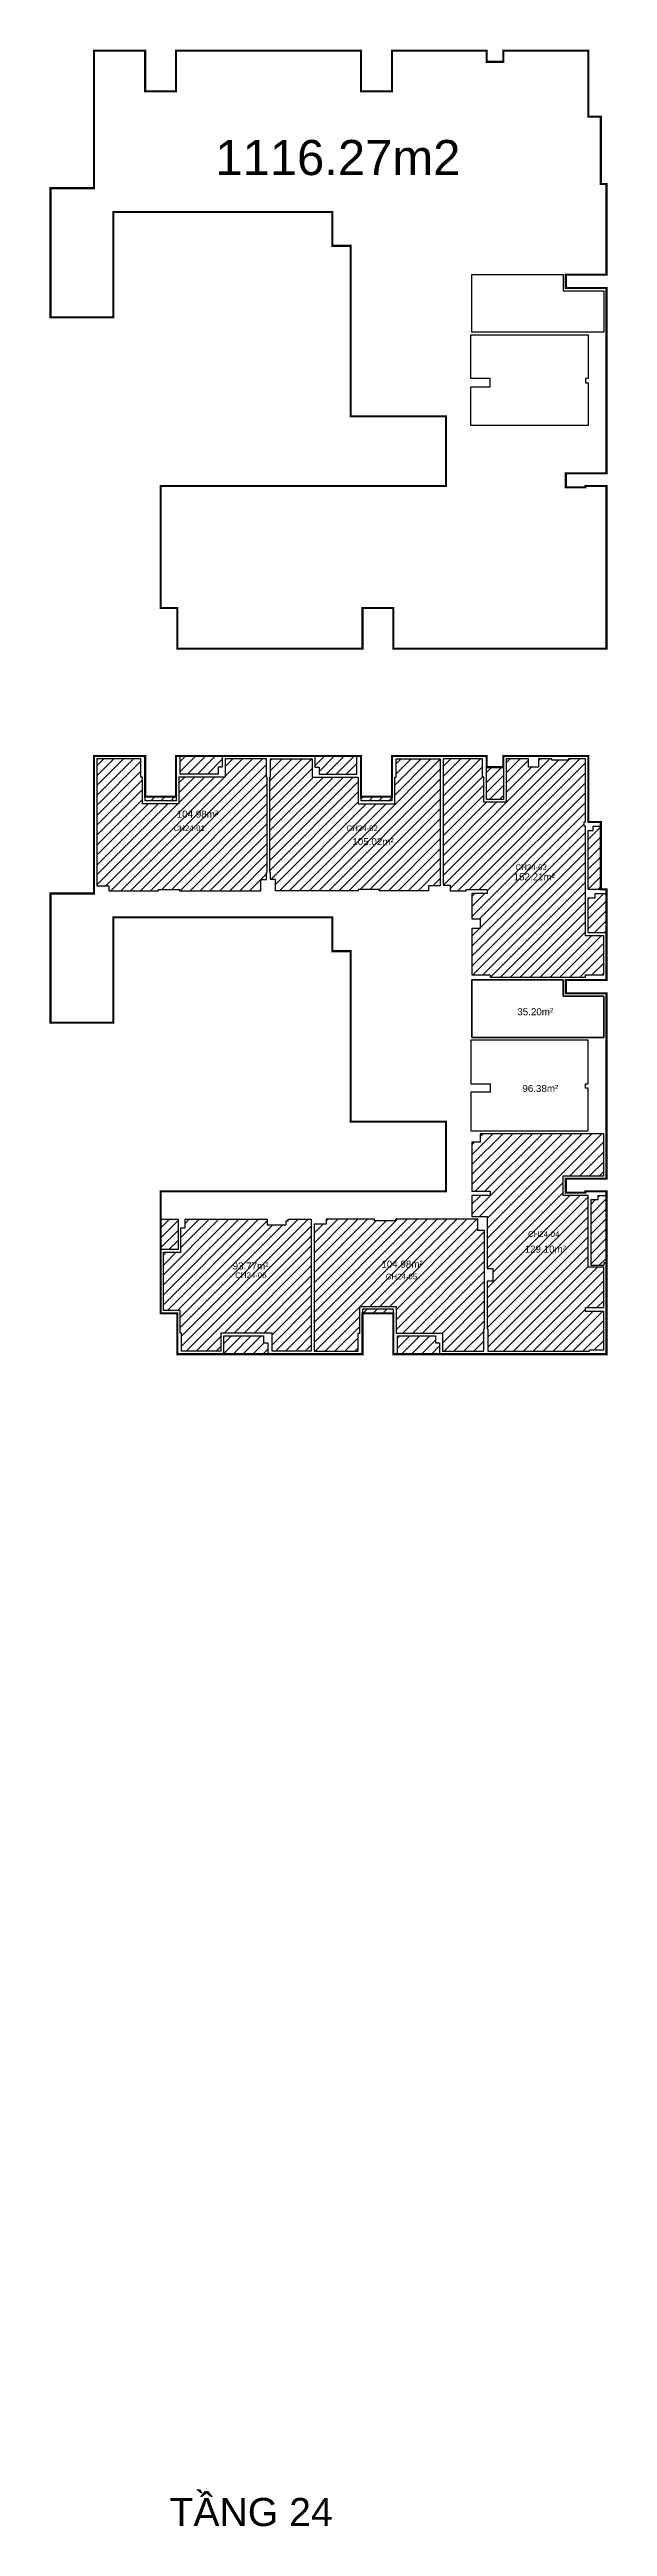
# Model space of a CAD drawing. Header units: millimetres. Extents: x -1033108 to 51274, y -86347 to 92949.
# Drawn here: x 11474 to 51274, y -83446 to 92949 of the extents above; entities that cross this region are included whole.
import ezdxf
from ezdxf.enums import TextEntityAlignment as Align

# ---------------------------------------------------------------- set-up
doc = ezdxf.new("R2010")
doc.units = ezdxf.units.MM
doc.header["$MEASUREMENT"] = 0
doc.linetypes.add('Hidden 1_8_', pattern=[4.7625, 3.175, -1.5875])
doc.layers.add('CHU', color=181, linetype='Continuous', lineweight=5)
doc.layers.add('DT 1', color=230, linetype='Continuous')
doc.layers.add('DT CH', color=5, linetype='Continuous')
doc.styles.add('Arial_3', font='arial_0.ttf', dxfattribs={"height": 400})
doc.styles.add('Arial_6', font='arial_0.ttf', dxfattribs={"height": 440})
doc.styles.get("Standard").update_dxf_attribs({"font": 'arial_0.ttf'})
pattern_1 = [(45, (-384594.06, -65464.5), (-353.5534, 353.5534), [])]

msp = doc.modelspace()

# ---------------------------------------------------------------- hatches: boundary and pattern name
at = {"layer": 'DT CH'}
h = msp.add_hatch(dxfattribs=at)
h.set_pattern_fill('AL_TUONG', color=256, scale=5)
h.set_pattern_definition(pattern_1)
h.paths.add_polyline_path([(18099, 41142), (17999, 41142), (17999, 42442), (14849, 42442), (14849, 33392), (15699, 33392), (15699, 33042), (19249, 33042), (19249, 33142), (20749, 33142), (20749, 33042), (26549, 33042), (26549, 33842), (26949, 33842), (26949, 34342), (26999, 34342), (26999, 41142), (26949, 41142), (26949, 42442), (23999, 42442), (23999, 41142), (20699, 41142), (20699, 39242), (18099, 39242)])
h.paths.add_polyline_path([(20499, 39742), (18299, 39742), (18299, 39442), (20499, 39442)], flags=17)
h.paths.add_polyline_path([(23499, 41842), (23799, 41842), (23799, 42642), (20799, 42642), (20799, 41342), (23499, 41342)])
h = msp.add_hatch(dxfattribs=at)
h.set_pattern_fill('AL_TUONG', color=256, scale=5)
h.set_pattern_definition(pattern_1)
h.paths.add_polyline_path([(33399, 42642), (30399, 42642), (30399, 41842), (30699, 41842), (30699, 41342), (33399, 41342)])
h.paths.add_polyline_path([(33499, 41142), (30199, 41142), (30199, 42442), (27249, 42442), (27249, 41142), (27199, 41142), (27199, 34342), (27249, 34342), (27249, 33842), (27599, 33842), (27599, 33042), (33499, 33042), (33499, 33142), (34999, 33142), (34999, 33042), (38499, 33042), (38499, 33392), (39349, 33392), (39349, 42442), (36199, 42442), (36199, 41142), (36099, 41142), (36099, 39242), (33499, 39242)])
h.paths.add_polyline_path([(35899, 39742), (33699, 39742), (33699, 39442), (35899, 39442)], flags=17)
h = msp.add_hatch(dxfattribs=at)
h.set_pattern_fill('AL_TUONG', color=256, scale=5)
h.set_pattern_definition(pattern_1)
h.paths.add_polyline_path([(43849, 41841), (42649, 41841), (42649, 39542), (43849, 39542)], flags=17)
h.paths.add_polyline_path([(49699, 42442), (48499, 42442), (48499, 42342), (47299, 42342), (47299, 42442), (46349, 42442), (46349, 41842), (45649, 41842), (45649, 42442), (44049, 42442), (44049, 39342), (42449, 39342), (42449, 41142), (42349, 41142), (42349, 42442), (39549, 42442), (39549, 33442), (40049, 33442), (40049, 33042), (41199, 33042), (41199, 33142), (42699, 33142), (42699, 32842), (41599, 32842), (41599, 31042), (42199, 31042), (42199, 30342), (41599, 30342), (41599, 27042), (42899, 27042), (42899, 26892), (49699, 26892), (49700, 27042), (51000, 27042), (50999, 29842), (49699, 29842), (49699, 37642), (49599, 37642), (49599, 37942), (49699, 37942)])
h.paths.add_polyline_path([(50799, 37642), (50249, 37642), (50249, 37342), (49899, 37342), (49899, 33142), (50799, 33142)], flags=17)
h.paths.add_polyline_path([(51199, 32842), (50399, 32842), (50399, 32542), (49899, 32542), (49899, 30042), (51199, 30042)])
h = msp.add_hatch(dxfattribs=at)
h.set_pattern_fill('AL_TUONG', color=256, scale=5)
h.set_pattern_definition([(45, (-384594.06, -65464.6), (-353.5534, 353.5534), [])])
h.paths.add_polyline_path([(50999, 15742), (42199, 15742), (42199, 15142), (41599, 15142), (41599, 11642), (42899, 11642), (42899, 11342), (41599, 11342), (41599, 9842), (42699, 9842), (42699, 6142), (43099, 6142), (43099, 5242), (42699, 5242), (42699, 1842), (42749, 1842), (42749, 242), (49999, 242), (49999, 342), (50999, 342), (50999, 3067), (49699, 3067), (49699, 3367), (50999, 3367), (50999, 6242), (49899, 6242), (49899, 11342), (48099, 11342), (48099, 12742), (50999, 12742)])
h.paths.add_polyline_path([(51199, 11342), (50599, 11342), (50599, 11042), (50099, 11042), (50099, 6342), (50999, 6342), (50999, 6542), (51199, 6542)])
h = msp.add_hatch(dxfattribs=at)
h.set_pattern_fill('AL_TUONG', color=256, scale=5)
h.set_pattern_definition(pattern_1)
h.paths.add_polyline_path([(26747, 1342), (23899, 1342), (23899, 42), (27047, 42), (27047, 843), (26747, 843)])
h.paths.add_polyline_path([(30149, 9642), (28499, 9642), (28499, 9542), (28349, 9542), (28349, 9242), (26999, 9242), (26999, 9642), (21149, 9642), (21149, 9042), (20849, 9042), (20849, 7292), (19599, 7292), (19599, 3142), (20799, 3142), (20799, 1542), (20899, 1542), (20899, 242), (23699, 242), (23699, 1542), (27347, 1542), (27349, 242), (30149, 242)])
h.paths.add_polyline_path([(20649, 9642), (19399, 9642), (19399, 7492), (20649, 7492)])
h = msp.add_hatch(dxfattribs=at)
h.set_pattern_fill('AL_TUONG', color=256, scale=5)
h.set_pattern_definition(pattern_1)
h.paths.add_polyline_path([(39299, 842), (38999, 842), (38999, 1342), (36299, 1342), (36299, 42), (39299, 42)])
h.paths.add_polyline_path([(35999, 3242), (33799, 3242), (33799, 2942), (35999, 2942)], flags=17)
h.paths.add_polyline_path([(42499, 8842), (42024, 8842), (42024, 9642), (36149, 9642), (36149, 9542), (34649, 9542), (34649, 9642), (31199, 9642), (31199, 9292), (30349, 9292), (30349, 242), (33499, 242), (33497, 1542), (33599, 1542), (33599, 3442), (36199, 3442), (36199, 1542), (39499, 1542), (39499, 242), (42459, 242), (42449, 1842), (42499, 1842)])

# ---------------------------------------------------------------- linework, layer by layer
at = {"layer": 'DT 1', "linetype": 'Hidden 1_8_', "ltscale": 150, "const_width": 150}
for points in [[(18299, 92874), (18299, 89974), (20499, 89974), (20499, 92874), (33699, 92874), (33699, 89974), (35899, 89974), (35899, 92874), (42649, 92874), (42649, 92073), (43849, 92073), (43849, 92874), (49899, 92874), (49899, 88174), (50799, 88174), (50799, 83374), (51199, 83374), (51199, 76924), (48299, 76924), (48299, 75974), (51199, 75974), (51199, 62774), (48299, 62774), (48299, 61774), (49699, 61774), (49699, 61874), (51199, 61874), (51199, 50274), (35999, 50274), (35999, 53174), (33799, 53174), (33797, 50274), (20599, 50274), (20599, 53174), (19399, 53174), (19399, 61874), (39749, 61874), (39749, 66824), (32949, 66824), (32949, 78971), (31649, 78971), (31649, 81374), (16024, 81374), (16024, 73871), (11549, 73871), (11549, 83074), (14649, 83074), (14649, 92874), (18299, 92874)], [(18299, 42642), (18299, 39742), (20499, 39742), (20499, 42642), (33699, 42642), (33699, 39742), (35899, 39742), (35899, 42642), (42649, 42642), (42649, 41841), (43849, 41841), (43849, 42642), (49899, 42642), (49899, 37942), (50799, 37942), (50799, 33142), (51199, 33142), (51199, 26692), (48299, 26692), (48299, 25742), (51199, 25742), (51199, 12542), (48299, 12542), (48299, 11542), (49699, 11542), (49699, 11642), (51199, 11642), (51199, 42), (35999, 42), (35999, 2942), (33799, 2942), (33797, 42), (20599, 42), (20599, 2942), (19399, 2942), (19399, 11642), (39749, 11642), (39749, 16592), (32949, 16592), (32949, 28739), (31649, 28739), (31649, 31142), (16024, 31142), (16024, 23639), (11549, 23639), (11549, 32842), (14649, 32842), (14649, 42642), (18299, 42642)]]:
    msp.add_lwpolyline(points, dxfattribs=at)
at = {"layer": 'DT 1'}
for points in [[(41600, 76924), (48099, 76924), (48099, 75774), (50999, 75774), (50999, 72824), (41600, 72824)], [(49899, 72624), (49899, 69524), (49699, 69524), (49699, 69224), (49899, 69224), (49899, 66174), (41515, 66174), (41515, 68924), (42899, 68924), (42899, 69524), (41515, 69524), (41515, 72624)], [(41600, 26692), (48099, 26692), (48099, 25542), (50999, 25542), (50999, 22592), (41600, 22592)], [(50999, 25542), (48099, 25542), (48099, 26692), (41600, 26692), (41600, 22592), (50999, 22592)], [(41515, 15942), (49899, 15942), (49899, 18992), (49699, 18992), (49699, 19292), (49899, 19292), (49899, 22392), (41515, 22392), (41515, 19292), (42899, 19292), (42899, 18692), (41515, 18692)]]:
    msp.add_lwpolyline(points, close=True, dxfattribs=at)
at = {"layer": 'DT CH'}
for points in [[(15699, 33042), (19249, 33042), (19249, 33142), (20749, 33142), (20749, 33042), (26549, 33042), (26549, 33842), (26949, 33842), (26949, 34342), (26999, 34342), (26999, 41142), (26949, 41142), (26949, 42442), (23999, 42442), (23999, 41142), (20699, 41142), (20699, 39242), (18099, 39242), (18099, 41142), (17999, 41142), (17999, 42442), (14849, 42442), (14849, 33392), (15699, 33392)], [(20799, 42642), (23799, 42642), (23799, 41842), (23499, 41842), (23499, 41342), (20799, 41342)], [(38499, 33042), (34999, 33042), (34999, 33142), (33499, 33142), (33499, 33042), (27599, 33042), (27599, 33842), (27249, 33842), (27249, 34342), (27199, 34342), (27199, 41142), (27249, 41142), (27249, 42442), (30199, 42442), (30199, 41142), (33499, 41142), (33499, 39242), (36099, 39242), (36099, 41142), (36199, 41142), (36199, 42442), (39349, 42442), (39349, 33392), (38499, 33392)], [(30399, 41842), (30699, 41842), (30699, 41342), (33399, 41342), (33399, 42642), (30399, 42642)], [(41599, 31042), (42199, 31042), (42199, 30342), (41599, 30342), (41599, 27042), (42899, 27042), (42899, 26892), (49699, 26892), (49700, 27042), (51000, 27042), (50999, 29842), (49699, 29842), (49699, 37642), (49599, 37642), (49599, 37942), (49699, 37942), (49699, 42442), (48499, 42442), (48499, 42342), (47299, 42342), (47299, 42442), (46349, 42442), (46349, 41842), (45649, 41842), (45649, 42442), (44049, 42442), (44049, 39342), (42449, 39342), (42449, 41142), (42349, 41142), (42349, 42442), (39549, 42442), (39549, 33442), (40049, 33442), (40049, 33042), (41199, 33042), (41199, 33142), (42699, 33142), (42699, 32842), (41599, 32842)], [(42649, 41841), (43849, 41841), (43849, 39542), (42649, 39542)], [(18299, 39742), (20499, 39742), (20499, 39442), (18299, 39442)], [(33699, 39742), (35899, 39742), (35899, 39442), (33699, 39442)], [(50249, 37642), (50799, 37642), (50799, 33142), (49899, 33142), (49899, 37342), (50249, 37342)], [(50399, 32842), (51199, 32842), (51199, 30042), (49899, 30042), (49899, 32542), (50399, 32542)], [(41599, 9842), (42699, 9842), (42699, 6142), (43099, 6142), (43099, 5242), (42699, 5242), (42699, 1842), (42749, 1842), (42749, 242), (49999, 242), (49999, 342), (50999, 342), (50999, 3067), (49699, 3067), (49699, 3367), (50999, 3367), (50999, 6242), (49899, 6242), (49899, 11342), (48099, 11342), (48099, 12742), (50999, 12742), (50999, 15742), (42199, 15742), (42199, 15142), (41599, 15142), (41599, 11642), (42899, 11642), (42899, 11342), (41599, 11342)], [(50599, 11342), (51199, 11342), (51199, 6542), (50999, 6542), (50999, 6342), (50099, 6342), (50099, 11042), (50599, 11042)], [(19399, 9642), (20649, 9642), (20649, 7492), (19399, 7492)], [(30149, 9642), (30149, 242), (27349, 242), (27347, 1542), (23699, 1542), (23699, 242), (20899, 242), (20899, 1542), (20799, 1542), (20799, 3142), (19599, 3142), (19599, 7292), (20849, 7292), (20849, 9042), (21149, 9042), (21149, 9642), (26999, 9642), (26999, 9242), (28349, 9242), (28349, 9542), (28499, 9542), (28499, 9642)], [(42024, 9642), (36149, 9642), (36149, 9542), (34649, 9542), (34649, 9642), (31199, 9642), (31199, 9292), (30349, 9292), (30349, 242), (33499, 242), (33497, 1542), (33599, 1542), (33599, 3442), (36199, 3442), (36199, 1542), (39499, 1542), (39499, 242), (42459, 242), (42449, 1842), (42499, 1842), (42499, 8842), (42024, 8842)], [(33799, 2942), (35999, 2942), (35999, 3242), (33799, 3242)], [(23899, 1342), (26747, 1342), (26747, 843), (27047, 843), (27047, 42), (23899, 42)], [(38999, 1342), (38999, 842), (39299, 842), (39299, 42), (36299, 42), (36299, 1342)]]:
    msp.add_lwpolyline(points, close=True, dxfattribs=at)

# ---------------------------------------------------------------- texts
at = {"layer": 'CHU', "color": 7, "attachment_point": 3, "line_spacing_factor": 0.936439}
for s, insert, char_height, width, style in [('\\pt2540,5080,7620,10160,12700,15240,17780,20320,22860,25400,27940,30480,33020,35560,38100,40640,43180,45720,48260,50800,53340,55880,58420,60960,63500,66040,68580,71120,73660,76200,78740,81280;CH24-01', (22557, 37692), 400, 2298.76, 'Arial_3'), ('\\pt2540,5080,7620,10160,12700,15240,17780,20320,22860,25400,27940,30480,33020,35560,38100,40640,43180,45720,48260,50800,53340,55880,58420,60960,63500,66040,68580,71120,73660,76200,78740,81280;CH24-02', (34895, 37692), 400, 2298.76, 'Arial_3'), ('\\pt2540,5080,7620,10160,12700,15240,17780,20320,22860,25400,27940,30480,33020,35560,38100,40640,43180,45720,48260,50800,53340,55880,58420,60960,63500,66040,68580,71120,73660,76200,78740,81280;CH24-03', (46946, 34917), 400, 2298.76, 'Arial_3'), ('\\pt2540,5080,7620,10160,12700,15240,17780,20320,22860,25400,27940,30480,33020,35560,38100,40640,43180,45720,48260,50800,53340,55880,58420,60960,63500,66040,68580,71120,73660,76200,78740,81280;CH24-04', (47839, 8788), 400, 2298.76, 'Arial_3'), ('\\pt2540,5080,7620,10160,12700,15240,17780,20320,22860,25400,27940,30480,33020,35560,38100,40640,43180,45720,48260,50800,53340,55880,58420,60960,63500,66040,68580,71120,73660,76200,78740,81280;CH24-06', (26956, 5858), 400, 2298.76, 'Arial_3'), ('\\pt2540,5080,7620,10160,12700,15240,17780,20320,22860,25400,27940,30480,33020,35560,38100,40640,43180,45720,48260,50800,53340,55880,58420,60960,63500,66040,68580,71120,73660,76200,78740,81280;CH24-05', (37698, 5766), 400, 2298.76, 'Arial_3'), ('\\pt5080,10160,15240,20320,25400,30480,35560,40640,45720,50800,55880,60960,66040,71120,76200,81280,86360,91440,96520,1.01600E+005,1.06680E+005,1.11760E+005,1.16840E+005,1.21920E+005,1.27000E+005,1.32080E+005,1.37160E+005,1.42240E+005,1.47320E+005,1.52400E+005,1.57480E+005,1.62560E+005;TẦNG 24', (31676, -81418), 2000, 28969.91, 'Arial_6')]:
    msp.add_mtext(s, dxfattribs=dict(at, insert=insert, char_height=char_height, width=width, style=style))
at = {"layer": 'DT 1'}
for s, height, p in [('1116.27m2', 2500, (32042, 85258)), ('104.98m²', 500, (22026, 38497)), ('105.02m²', 500, (34548, 36540)), ('152.21m²', 500, (46052, 34030)), ('35.20m²', 500, (46121, 24426)), ('96.38m²', 500, (46480, 18962)), ('129.10m²', 500, (46837, 7520)), ('129.10m²', 500, (46837, 7520)), ('93.77m²', 500, (25816, 6322)), ('104.98m²', 500, (36621, 6444))]:
    msp.add_text(s, height=height, dxfattribs=at).set_placement(p, align=Align.MIDDLE_CENTER)

doc.saveas('drawing.dxf')
